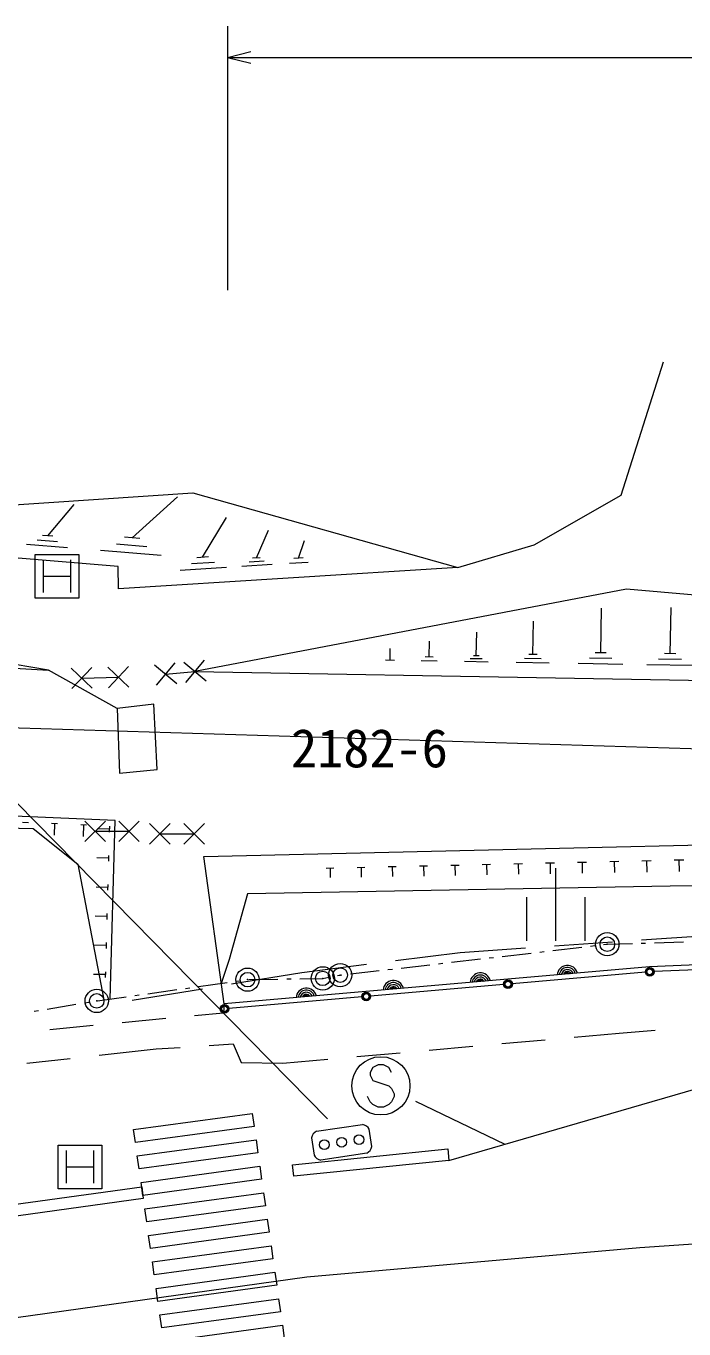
# Model space of a CAD drawing. Units: millimetres, scale not verified. Extents: x 40000 to 680000, y 20000 to 380000.
# Drawn here: x 174186 to 196780, y 275436 to 320196 of the extents above; entities that cross this region are included whole.
import ezdxf
from ezdxf.enums import TextEntityAlignment as Align

# ---------------------------------------------------------------- set-up
doc = ezdxf.new("R2010")
doc.units = ezdxf.units.MM
doc.header["$LTSCALE"] = 1000
doc.header["$PDMODE"] = 32
doc.header["$PDSIZE"] = 500
doc.linetypes.add('CHAIN', pattern=[18.5, 12, -1.5, 3.5, -1.5])
for name, color, linetype, lineweight in [('M-BGD', 7, 'Continuous', 13), ('M-BMK', 2, 'CHAIN', 13), ('M-BMK-ROW', 30, 'Continuous', 13), ('M-STR-HTXT', 7, 'Continuous', 13), ('M-STR-STRC', 7, 'Continuous', 13)]:
    doc.layers.add(name, color=color, linetype=linetype, lineweight=lineweight)
doc.layers.add('M-BMK-HTXT', color=7, linetype='Continuous')
doc.styles.add('ＭＳ ゴシック', font='')
doc.styles.get('ＭＳ ゴシック').set_extended_font_data('MS Gothic')

msp = doc.modelspace()

# ---------------------------------------------------------------- linework, layer by layer
at = {"layer": 'M-BGD'}
for p, q in [((177830, 302612), (179383, 304018)), ((174930, 302681), (175838, 303758)), ((180250, 301945), (181072, 303316)), ((175106, 302667), (174755, 302696)), ((178091, 302591), (177569, 302634)), ((182098, 301922), (182517, 302878)), ((174961, 298068), (150008, 302290)), ((175603, 302272), (174199, 302389)), ((175267, 302477), (174565, 302535)), ((178830, 302004), (176742, 302177)), ((178330, 302308), (177286, 302395)), ((183546, 301913), (183744, 302526)), ((174497, 300544), (174497, 302044)), ((174497, 302044), (175997, 302044)), ((174778, 301857), (174778, 300732)), ((175716, 301857), (175716, 300732)), ((175997, 302044), (175997, 300544)), ((180661, 301770), (179863, 301720)), ((180449, 301957), (180050, 301932)), ((182636, 301694), (181594, 301629)), ((182367, 301808), (181846, 301775)), ((182229, 301930), (181968, 301914)), ((183877, 301772), (183235, 301732)), ((183707, 301923), (183385, 301903)), ((174778, 301294), (175716, 301294)), ((181073, 301596), (179477, 301496)), ((175997, 300544), (174497, 300544)), ((193923, 298663), (193950, 300193)), ((196309, 298634), (196337, 300220)), ((150171, 299521), (174961, 298068)), ((191591, 298606), (191611, 299747)), ((188032, 298520), (188042, 299065)), ((189649, 298559), (189664, 299375)), ((186685, 298407), (186692, 298808)), ((189751, 298557), (189547, 298561)), ((191734, 298604), (191448, 298609)), ((194114, 298659), (193732, 298666)), ((196507, 298631), (196111, 298638)), ((175737, 298142), (176461, 297452)), ((176444, 298159), (175754, 297435)), ((176994, 298173), (177718, 297483)), ((177700, 298190), (177011, 297466)), ((178591, 298251), (179361, 297613)), ((179295, 298317), (178657, 297547)), ((179599, 298345), (180368, 297706)), ((180303, 298410), (179664, 297641)), ((186845, 298405), (186525, 298410)), ((188303, 298379), (187757, 298389)), ((188169, 298518), (187896, 298522)), ((190053, 298348), (189238, 298362)), ((189851, 298454), (189443, 298461)), ((192156, 298311), (191016, 298331)), ((191874, 298459), (191303, 298469)), ((194682, 298267), (193151, 298294)), ((194302, 298465), (193537, 298478)), ((197095, 298224), (195509, 298252)), ((196702, 298429), (195909, 298443)), ((177319, 296751), (174961, 298068)), ((176099, 297797), (177356, 297828)), ((178976, 297932), (179983, 298025)), ((174065, 292849), (174265, 292840)), ((175064, 292806), (175264, 292797)), ((175164, 292802), (175147, 292402)), ((176063, 292763), (176263, 292754)), ((176163, 292758), (176146, 292359)), ((176203, 292885), (176910, 292178)), ((176910, 292885), (176203, 292178)), ((177366, 292885), (178073, 292178)), ((178073, 292885), (177366, 292178)), ((178425, 292802), (179132, 292095)), ((179132, 292802), (178425, 292095)), ((179609, 292802), (180316, 292095)), ((180316, 292802), (179609, 292095)), ((176556, 292531), (177719, 292531)), ((177043, 292605), (176643, 292616)), ((177046, 292705), (177041, 292505)), ((178779, 292448), (179963, 292448)), ((177016, 291605), (176616, 291616)), ((177019, 291705), (177013, 291505)), ((180986, 286599), (180293, 291668)), ((189853, 291393), (190142, 291400)), ((189997, 291397), (190006, 291035)), ((190939, 291419), (191234, 291426)), ((191087, 291422), (191096, 291054)), ((192031, 291444), (192331, 291451)), ((192181, 291448), (192191, 291073)), ((193128, 291470), (193433, 291477)), ((193281, 291474), (193290, 291093)), ((194230, 291496), (194540, 291503)), ((194385, 291500), (194395, 291112)), ((195338, 291522), (195653, 291530)), ((195495, 291526), (195505, 291132)), ((196449, 291548), (196772, 291556)), ((196610, 291552), (196620, 291149)), ((184494, 291267), (184758, 291273)), ((184626, 291270), (184634, 290940)), ((185555, 291292), (185825, 291298)), ((185690, 291295), (185698, 290958)), ((186622, 291317), (186897, 291324)), ((186760, 291320), (186768, 290977)), ((187694, 291342), (187974, 291349)), ((187834, 291346), (187842, 290996)), ((188771, 291368), (189055, 291374)), ((188913, 291371), (188922, 291015)), ((192373, 291270), (192373, 288770)), ((176988, 290606), (176588, 290617)), ((176991, 290706), (176986, 290506)), ((191373, 290270), (191373, 288770)), ((193373, 290270), (193373, 288770)), ((176961, 289606), (176561, 289617)), ((176964, 289706), (176958, 289506)), ((176936, 288706), (176931, 288506)), ((192334, 288593), (194330, 288731)), ((195327, 288800), (197566, 288956)), ((176933, 288606), (176534, 288617)), ((186871, 288088), (189098, 288368)), ((189098, 288368), (191337, 288523)), ((183652, 287684), (185879, 287963)), ((199525, 287870), (195755, 287711)), ((176906, 287607), (176506, 287618)), ((176909, 287707), (176903, 287507)), ((181236, 287286), (183652, 287684)), ((195456, 287691), (190886, 287293)), ((177833, 286726), (180249, 287124)), ((190587, 287267), (186018, 286869)), ((180986, 286599), (180970, 286287)), ((185719, 286843), (181150, 286445)), ((178981, 286097), (177488, 285953)), ((180970, 286287), (179976, 286192)), ((176492, 285858), (174999, 285715)), ((193011, 285462), (194557, 285601)), ((194557, 285601), (195791, 285695)), ((180472, 285175), (181297, 285228)), ((181297, 285228), (181578, 284589)), ((188031, 285015), (189525, 285149)), ((190521, 285238), (192015, 285372)), ((174211, 284561), (175702, 284727)), ((176696, 284838), (178649, 285057)), ((178649, 285057), (179474, 285110)), ((182999, 284563), (184545, 284702)), ((185541, 284791), (187035, 284925)), ((181578, 284589), (182999, 284563)), ((186098, 284423), (186007, 284241)), ((186007, 284241), (186007, 284150)), ((186280, 284514), (186098, 284423)), ((186462, 284514), (186280, 284514)), ((186643, 284423), (186462, 284514)), ((186734, 284241), (186643, 284423)), ((186007, 284150), (186098, 283968)), ((186098, 283968), (186643, 283787)), ((186643, 283787), (186734, 283696)), ((186007, 283241), (185916, 283423)), ((186734, 283696), (186825, 283514)), ((186825, 283423), (186734, 283241)), ((186825, 283514), (186825, 283423)), ((186098, 283150), (186007, 283241)), ((186280, 283059), (186098, 283150)), ((186462, 283059), (186280, 283059)), ((186643, 283150), (186462, 283059)), ((186734, 283241), (186643, 283150)), ((184161, 282228), (185743, 282463)), ((183992, 282001), (184081, 281407)), ((186059, 281701), (185971, 282295)), ((175287, 280251), (175287, 281751)), ((175287, 281751), (176787, 281751)), ((175568, 281564), (175568, 280439)), ((176506, 281564), (176506, 280439)), ((176787, 281751), (176787, 280251)), ((185890, 281474), (184308, 281239)), ((175568, 281001), (176506, 281001)), ((176787, 280251), (175287, 280251))]:
    msp.add_line(p, q, dxfattribs=at)
for points in [[(189014, 301594), (191634, 302373), (194625, 304079), (196074, 308659)], [(161655, 302930), (179917, 304165), (189014, 301594)], [(189014, 301594), (177362, 300862), (177346, 301625), (161655, 302930)], [(242703, 296772), (233777, 299529), (214875, 299435), (209080, 299605), (194808, 300855), (179983, 298025)], [(179983, 298025), (206057, 297566), (230663, 296970), (242703, 296772)], [(144684, 296970), (235112, 294225), (263855, 293314), (296357, 292157), (321576, 291351), (335895, 291001), (359222, 290089), (382094, 289318), (431159, 287592), (463030, 286403), (510576, 284741), (551134, 283374), (573038, 282568)], [(177074, 286769), (177242, 292903), (150101, 294071), (128322, 295123)], [(127901, 293885), (155358, 293090), (174427, 292623), (175969, 291408), (176855, 286739)], [(180293, 291668), (210594, 292381), (219135, 292638), (224287, 292405), (237397, 291797), (257405, 290903), (271344, 290249)], [(271344, 290249), (264054, 289010), (241959, 290085), (224796, 290693), (211745, 290786), (196310, 290646), (181787, 290389)], [(181787, 290389), (181156, 288122), (180889, 287307)], [(268497, 287076), (254023, 287624), (242728, 287935), (228231, 288446), (215324, 288592), (207808, 288388), (195594, 287872), (180986, 286599)], [(188707, 281228), (199040, 284222), (200707, 284331), (214373, 284736), (227424, 282680), (237811, 282563), (249904, 282143), (254601, 281979), (271315, 281465), (281096, 281114)]]:
    msp.add_lwpolyline(points, dxfattribs=at)
for points in [[(177319, 296751), (177395, 294527), (178683, 294652), (178578, 296904)], [(183340, 281079), (188668, 281619), (188707, 281228), (183380, 280688)], [(168262, 278953), (178156, 280321), (178213, 279913), (168318, 278546)]]:
    msp.add_lwpolyline(points, close=True, dxfattribs=at)
for centre, radius in [((195605, 287704), 150), ((195605, 287704), 120), ((190737, 287280), 150), ((190737, 287280), 120), ((190737, 287280), 100), ((195605, 287704), 100), ((185869, 286856), 150), ((185869, 286856), 120), ((185869, 286856), 100), ((181000, 286432), 150), ((181000, 286432), 120), ((181000, 286432), 100), ((186371, 283787), 1000), ((185026, 281851), 167), ((185619, 281939), 167), ((184432, 281763), 167)]:
    msp.add_circle(centre, radius, dxfattribs=at)
for centre, radius, start, end in [((192778, 287572), 354, 13.7771, 176.1823), ((192778, 287572), 283, 16.0012, 173.9583), ((186800, 287051), 354, 13.7771, 176.1823), ((189789, 287312), 354, 13.7771, 176.1823), ((189789, 287312), 283, 16.0012, 173.9583), ((189789, 287312), 212, 19.7475, 170.2119), ((189789, 287312), 142, 27.4592, 162.5002), ((189789, 287312), 100, 37.7769, 152.1825), ((192778, 287572), 212, 19.7475, 170.2119), ((192778, 287572), 142, 27.4592, 162.5002), ((192778, 287572), 100, 37.7769, 152.1825), ((183812, 286791), 354, 13.7771, 176.1823), ((183812, 286791), 283, 16.0012, 173.9583), ((183812, 286791), 212, 19.7475, 170.2119), ((183812, 286791), 142, 27.4592, 162.5002), ((186800, 287051), 283, 16.0012, 173.9583), ((186800, 287051), 212, 19.7475, 170.2119), ((186800, 287051), 142, 27.4592, 162.5002), ((186800, 287051), 100, 37.7769, 152.1825), ((183812, 286791), 100, 37.7769, 152.1825), ((185686, 282148), 320, 27.2516, 79.6584), ((184291, 281955), 302, 115.5806, 171.3294), ((185746, 281757), 318, 297.0253, 349.8848), ((184358, 281544), 310, 206.2745, 260.6356)]:
    msp.add_arc(centre, radius, start, end, dxfattribs=at)
at = {"layer": 'M-BMK'}
msp.add_lwpolyline([(78495, 244137), (92855, 251344), (105680, 256964), (116920, 261287), (127368, 264853), (136789, 267735), (146047, 270185), (154843, 272251), (163411, 274052), (173264, 275749), (183825, 277229), (195265, 278238), (204688, 278863), (212141, 279167), (221756, 279167), (233276, 278863), (243403, 278542), (264953, 277908), (273257, 277674), (330908, 275761)], dxfattribs=at)
at = {"layer": 'M-BMK-ROW'}
for p, q in [((195765, 288703), (196765, 288734)), ((190540, 288235), (191533, 288350)), ((191831, 288385), (191980, 288402)), ((192278, 288437), (193272, 288551)), ((193570, 288586), (193719, 288603)), ((194017, 288638), (194148, 288653)), ((194148, 288653), (195015, 288680)), ((195315, 288689), (195465, 288693)), ((187063, 287833), (188056, 287948)), ((188354, 287983), (188503, 288000)), ((188801, 288034), (189795, 288149)), ((190093, 288184), (190242, 288201)), ((181392, 287378), (181540, 287399)), ((181838, 287436), (182838, 287453)), ((183138, 287458), (183288, 287461)), ((183588, 287466), (184377, 287479)), ((184377, 287479), (184584, 287518)), ((184879, 287574), (184975, 287592)), ((184975, 287592), (185027, 287598)), ((185325, 287632), (186318, 287747)), ((186616, 287782), (186765, 287799)), ((178372, 286953), (179362, 287092)), ((179659, 287134), (179808, 287155)), ((180105, 287197), (181095, 287337)), ((174912, 286426), (175899, 286588)), ((176195, 286636), (176343, 286660)), ((176639, 286708), (177629, 286848)), ((177926, 286890), (178075, 286911)), ((174468, 286354), (174616, 286378))]:
    msp.add_line(p, q, dxfattribs=at)
for centre in [(194148, 288653), (181793, 287435), (184377, 287479), (184975, 287592), (176612, 286704)]:
    msp.add_circle(centre, 400, dxfattribs=at)
for p in [(194148, 288653), (184975, 287592), (181793, 287435), (184377, 287479), (176612, 286704)]:
    msp.add_point(p, dxfattribs=at)
at = {"layer": 'M-STR-HTXT'}
for p, q in [((181105, 320196), (181105, 311125)), ((181105, 319121), (181905, 319321)), ((181105, 319121), (351808, 319121)), ((181105, 319121), (181905, 318921)), ((157364, 310284), (184543, 282655)), ((187563, 283261), (190633, 281786))]:
    msp.add_line(p, q, dxfattribs=at)
at = {"layer": 'M-STR-STRC'}
for points in [[(177877, 282286), (181955, 282841), (182018, 282396), (177940, 281841)], [(178006, 281377), (182084, 281932), (182147, 281486), (178070, 280931)], [(178136, 280467), (182213, 281022), (182276, 280576), (178199, 280021)], [(178265, 279557), (182342, 280112), (182406, 279667), (178328, 279111)], [(178394, 278647), (182471, 279202), (182535, 278757), (178457, 278202)], [(178523, 277737), (182601, 278292), (182664, 277847), (178586, 277292)], [(178652, 276828), (182730, 277383), (182793, 276937), (178716, 276382)], [(178781, 275918), (182859, 276473), (182922, 276027), (178845, 275472)], [(178911, 275008), (182988, 275563), (183051, 275118), (178974, 274563)]]:
    msp.add_lwpolyline(points, close=True, dxfattribs=at)

# ---------------------------------------------------------------- texts
at = {"layer": 'M-BMK-HTXT', "style": 'ＭＳ ゴシック'}
msp.add_text('2182-6', height=1320, dxfattribs=at).set_placement((185979, 294333), align=Align.BOTTOM_CENTER)

doc.saveas('drawing.dxf')
